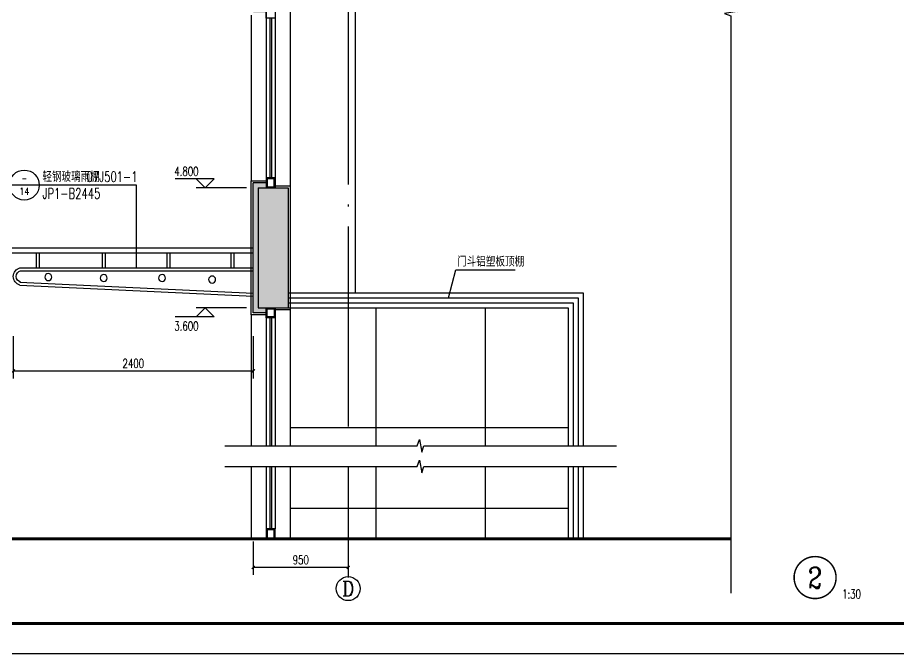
# Model space of a CAD drawing. Extents: x 63793 to 231107, y 20849 to 337643.
# Drawn here: x 143463 to 152272, y 47241 to 53604 of the extents above; entities that cross this region are included whole.
import ezdxf
from ezdxf.enums import TextEntityAlignment as Align

# ---------------------------------------------------------------- set-up
doc = ezdxf.new("R2010")
doc.units = 0
doc.header["$LTSCALE"] = 1000
doc.header["$MEASUREMENT"] = 0
doc.linetypes.add('CONTINOUS', pattern=[0])
doc.linetypes.add('DOTE', pattern=[2.42, 2, -0.2, 0.02, -0.2])
for name, color, linetype in [('A-ELEV-玻璃幕墙', 142, 'Continuous'), ('AXIS', 3, 'Continuous'), ('AXIS_TEXT', 7, 'Continuous'), ('DIM_ELEV', 3, 'Continuous'), ('DIM_IDEN', 3, 'Continuous'), ('DIM_LEAD', 3, 'Continuous'), ('DIM_SYMB', 3, 'Continuous'), ('DOTE', 1, 'DOTE'), ('PUB_DIM', 3, 'Continuous'), ('PUB_TEXT', 7, 'Continuous'), ('PUB_TITLE', 4, 'Continuous'), ('SURFACE', 6, 'Continuous'), ('WALL', 2, 'Continuous'), ('填充', 8, 'Continuous'), ('新块$0$WINDOW', 4, 'Continuous')]:
    doc.layers.add(name, color=color, linetype=linetype)
doc.styles.add('_HZTXT', font='txt.shx', dxfattribs={"width": 0.7, "bigfont": 'HZTXT.shx'})
doc.styles.add('_TCH_AXIS', font='COMPLEX', dxfattribs={"bigfont": 'GBCBIG'})
doc.styles.add('_TCH_DIM', font='SIMPLEX', dxfattribs={"bigfont": 'GBCBIG'})
doc.styles.add('_TCH_DIM_T3', font='SIMPLEX', dxfattribs={"width": 0.705882, "bigfont": 'GBCBIG'})
doc.styles.add('_TCH_LABEL', font='COMPLEX', dxfattribs={"bigfont": 'GBCBIG'})
doc.styles.add('COMPLEX', font='COMPLEX')
doc.dimstyles.new('_TCH_ARCH&&30', dxfattribs={"dimtxt": 89.25, "dimasz": 30, "dimexe": 75, "dimexo": 90, "dimgap": 30, "dimtad": 1, "dimdec": 0, "dimzin": 0, "dimdsep": 46, "dimtxsty": '_TCH_DIM_T3', "dimblk": 'ARCHTICK', "dimcen": 0.09, "dimclrt": 7, "dimazin": 2, "dimtfac": 1, "dimtdec": 0, "dimtix": 1, "dimtmove": 2, "dimatfit": 3, "dimldrblk": 'ARCHTICK', "dimfxl": 0, "dimtolj": 1, "dimtzin": 0, "dimarcsym": 0})

# ---------------------------------------------------------------- blocks, each defined once
blk = doc.blocks.new('ddd')
at = {"layer": 'A-ELEV-玻璃幕墙'}
for p, q in [((219057.9, -84048.2), (216537.9, -84048.2)), ((219057.9, -84098.2), (216537.9, -84098.2)), ((216728.2, -84248.2), (216728.2, -84098.2)), ((216758.2, -84248.2), (216758.2, -84098.2)), ((217369.7, -84248.2), (217369.7, -84098.2)), ((217399.7, -84248.2), (217399.7, -84098.2)), ((218015.7, -84248.2), (218015.7, -84098.2)), ((218045.7, -84248.2), (218045.7, -84098.2)), ((218674.9, -84248.2), (218674.9, -84098.2)), ((218704.9, -84248.2), (218704.9, -84098.2)), ((219057.9, -84098.2), (219057.9, -84048.2)), ((218871.9, -84248.2), (216537.9, -84248.2)), ((218871.9, -84278.2), (216537.9, -84278.2)), ((218871.1, -84389.4), (216537.9, -84499.8)), ((218871.9, -84419.4), (216537.9, -84529.9))]:
    blk.add_line(p, q, dxfattribs=at)
for centre in [(218588.1, -84340.5), (216949.2, -84364.7), (217450.3, -84350.2), (218033.8, -84350.2)]:
    blk.add_circle(centre, 35, dxfattribs=at)
for radius in [58.4, 88.4]:
    blk.add_arc((218849.9, -84333.8), radius, 284.42977, 75.57023, dxfattribs=at)
blk = doc.blocks.new('_ArchTick')
at = {"color": 0, "linetype": 'ByBlock', "const_width": 0.4}
blk.add_lwpolyline([(-0.5, -0.5), (0.5, 0.5)], dxfattribs=at)
blk = doc.blocks.new('*D371')
at = {"layer": 'AXIS', "color": 0, "lineweight": -2, "transparency": 16777216}
for p, q in [((145819.6, 48360.6), (145819.6, 48027.5)), ((146769.6, 48360.6), (146769.6, 48027.5)), ((145819.6, 48102.5), (146769.6, 48102.5))]:
    blk.add_line(p, q, dxfattribs=at)
at = {"layer": 'Defpoints', "color": 0, "transparency": 16777216}
for p in [(145819.6, 48450.6), (146769.6, 48450.6), (146769.6, 48102.5)]:
    blk.add_point(p, dxfattribs=at)
at = {"layer": 'AXIS', "color": 0, "lineweight": -2, "transparency": 16777216, "xscale": 30, "yscale": 30, "zscale": 30, "rotation": 180}
blk.add_blockref('_ArchTick', (145819.6, 48102.5), dxfattribs=at)
at = {"layer": 'AXIS', "color": 0, "lineweight": -2, "transparency": 16777216, "xscale": 30, "yscale": 30, "zscale": 30}
blk.add_blockref('_ArchTick', (146769.6, 48102.5), dxfattribs=at)
at = {"layer": 'AXIS', "color": 7, "transparency": 16777216, "insert": (146294.6, 48177.2), "char_height": 89.25, "attachment_point": 5, "style": '_TCH_DIM_T3'}
blk.add_mtext('\\A1;950', dxfattribs=at)
blk = doc.blocks.new('*D372')
at = {"layer": 'Defpoints', "color": 0, "transparency": 16777216}
for p in [(143419.6, 50506.6), (145819.6, 50506.6), (145819.6, 50068.2)]:
    blk.add_point(p, dxfattribs=at)
at = {"layer": 'PUB_DIM', "color": 0, "lineweight": -2, "transparency": 16777216}
for p, q in [((143419.6, 50416.6), (143419.6, 49993.2)), ((145819.6, 50416.6), (145819.6, 49993.2)), ((143419.6, 50068.2), (145819.6, 50068.2))]:
    blk.add_line(p, q, dxfattribs=at)
at = {"layer": 'PUB_DIM', "color": 0, "lineweight": -2, "transparency": 16777216, "xscale": 30, "yscale": 30, "zscale": 30, "rotation": 180}
blk.add_blockref('_ArchTick', (143419.6, 50068.2), dxfattribs=at)
at = {"layer": 'PUB_DIM', "color": 0, "lineweight": -2, "transparency": 16777216, "xscale": 30, "yscale": 30, "zscale": 30}
blk.add_blockref('_ArchTick', (145819.6, 50068.2), dxfattribs=at)
at = {"layer": 'PUB_DIM', "color": 7, "transparency": 16777216, "insert": (144619.6, 50142.9), "char_height": 89.25, "attachment_point": 5, "style": '_TCH_DIM_T3'}
blk.add_mtext('\\A1;2400', dxfattribs=at)
blk = doc.blocks.new('_AXISO')
blk.add_circle((0, 0), 0.5)
at = {"layer": 'AXIS_TEXT', "style": 'COMPLEX', "width": 1.041667}
blk.add_attdef('A', text='', height=0.56, dxfattribs=at).set_placement((-0.25, -0.28), (0.25, -0.28), align=Align.FIT)

msp = doc.modelspace()

# ---------------------------------------------------------------- hatches: boundary and pattern name
at = {"layer": '填充'}
h = msp.add_hatch(dxfattribs=at)
h.set_pattern_fill('钢筋混凝土', color=256, scale=30, style=0)
h.set_pattern_definition([(45, (-55094.36, 196788.39), (-53.033009, 53.033009), []), (50, (-55094.36, 196788.39), (215.17805, -18.82564), [22.5, -247.5]), (355, (-55094.36, 196788.4), (-41.6254, 225.65764), [18, -198]), (100.4514, (-55076.43, 196786.82), (173.55281, 206.83186), [19.12206, -210.34263]), (46.1842, (-55094.36, 196848.4), (320.17231, -49.6557), [33.75, -371.25]), (96.6356, (-55067.68, 196844.25), (280.3988, 292.23536), [28.6831, -315.5139]), (351.1842, (-55094.36, 196848.4), (280.3986, 292.2356), [27, -297]), (21, (-55064.36, 196833.39), (179.07212, -120.78567), [22.5, -247.5]), (326, (-55064.36, 196833.4), (72.9946, 217.54501), [18, -198]), (71.4514, (-55049.44, 196823.32), (252.06679, 96.75915), [19.12206, -210.34263]), (37.5, (-55094.36, 196788.39), (3.647957, 99.868156), [0, -195.6, 0, -201, 0, -198.75]), (7.5, (-55094.36, 196788.39), (78.92086, 118.323514), [0, -114.6, 0, -191.1, 0, -75.75]), (327.5, (-55161.26, 196788.39), (160.14673, -6.766462), [0, -75, 0, -234, 0, -310.5]), (317.5, (-55191.26, 196788.39), (174.95585, 30.031495), [0, -97.5, 0, -155.4, 0, -220.5])])
h.paths.add_polyline_path([(146819.6, 57137.5), (146769.6, 57115.5), (146769.6, 55892.7), (146819.6, 55892.7)], flags=17)
h.paths.add_polyline_path([(146769.6, 57115.5), (146719.6, 57093.5), (146719.6, 55892.7), (146769.6, 55892.7)], flags=17)
h.paths.add_polyline_path([(146569.6, 55892.7), (146419.6, 55892.7), (146419.6, 55148.9), (146569.6, 55148.9)])
h.paths.add_polyline_path([(146169.6, 51898.9), (145869.6, 51898.9), (145869.6, 50698.9), (146169.6, 50698.9), (146169.6, 50698.9)])
h.paths.add_polyline_path([(150144.6, 58478.9), (150597.6, 58478.9), (150597.6, 58598.9), (149944.6, 58598.9), (149944.6, 58998.9), (149844.6, 58998.9), (149844.6, 58899.5), (149876.7, 58899.5), (149876.7, 58888.9), (149844.6, 58888.9), (149844.6, 58598.9), (145275.3, 56589.4), (145206.9, 56745), (145185.9, 56735.8), (145194.9, 56717.7), (145189.1, 56714.8), (145179.9, 56733.2), (145069.6, 56684.7), (145069.6, 56498.9), (145069.6, 56198.9), (144369.6, 56198.9), (144369.6, 56498.9), (144269.6, 56498.9), (144269.6, 56098.9), (145369.6, 56098.9), (145369.6, 56499.8), (146419.6, 56961.6), (146419.6, 55892.7), (146719.6, 55892.7), (146719.6, 57093.5), (149844.6, 58467.9), (149844.6, 57998.9), (150144.6, 57998.9)])
h.paths.add_polyline_path([(146466.1, 56438.8), (146673.1, 56438.8), (146673.1, 56303.8), (146466.1, 56303.8)], flags=24)
h.paths.add_polyline_path([(145916.1, 54309.3), (146123.1, 54309.3), (146123.1, 54174.3), (145916.1, 54174.3)], flags=24)
h.paths.add_polyline_path([(146569.6, 54748.9), (146569.6, 55148.9), (146419.6, 55148.9), (146419.6, 54848.9), (145869.6, 54848.9), (145869.6, 53698.9), (146169.6, 53698.9), (146169.6, 54748.9)])
at = {"layer": '填充', "linetype": 'CONTINOUS'}
h = msp.add_hatch(dxfattribs=at)
h.set_pattern_fill('HONEY', color=256, scale=15, style=0)
h.set_pattern_definition([(0, (-55094.361, 196788.39), (35.71875, 20.622225), [23.8125, -47.625]), (120, (-55094.361, 196788.39), (-35.7187457, 20.6222324), [23.8125, -47.625]), (60, (-55094.361, 196788.39), (4.3e-06, 41.2444574), [-47.625, 23.8125])])
h.paths.add_polyline_path([(145869.6, 51898.9), (145949.6, 51898.9), (145949.6, 51948.9), (145819.6, 51948.9), (145819.6, 50648.9), (145949.6, 50648.9), (145949.6, 50698.9), (145869.6, 50698.9)])
h.paths.add_polyline_path([(146419.6, 56961.6), (146369.6, 56939.6), (146369.6, 54898.9), (145819.6, 54898.9), (145819.6, 53648.9), (145949.6, 53648.9), (145949.6, 53698.9), (145869.6, 53698.9), (145869.6, 54848.9), (146419.6, 54848.9), (146419.6, 55148.9)])
h.paths.add_polyline_path([(149844.6, 58620.8), (149844.6, 58784.7), (148177.2, 58051.4), (148198.4, 57896.8)])
h.paths.add_polyline_path([(145206.8, 56745), (145273.9, 56610.7), (148198.4, 57896.8), (148177.2, 58051.4)])

# ---------------------------------------------------------------- linework, layer by layer
msp.add_line((146839.6, 55872.7), (146839.6, 50848.9))
at = {"color": 4}
for p, q in [((145819.6, 50648.9), (145819.6, 51948.9)), ((145949.6, 51948.9), (145819.6, 51948.9)), ((145949.6, 50648.9), (145819.6, 50648.9))]:
    msp.add_line(p, q, dxfattribs=at)
at = {"const_width": 30}
msp.add_lwpolyline([(150597.6, 48387.1), (141307.2, 48387.1)], dxfattribs=at)
at = {"layer": 'AXIS'}
msp.add_line((146769.6, 48629.8), (146769.6, 48009.3), dxfattribs=at)
at = {"layer": 'DIM_ELEV'}
for p, q in [((145427.5, 51988.9), (145038.7, 51988.9)), ((145337.5, 51898.9), (145247.5, 51988.9)), ((145337.5, 51898.9), (145427.5, 51988.9)), ((143679.4, 51928.2), (143379.4, 51928.2)), ((144652.6, 51928.2), (143679.4, 51928.2)), ((144652.6, 51098.9), (144652.6, 51928.2)), ((145753.2, 51898.9), (145247.5, 51898.9)), ((145337.5, 50698.9), (145247.5, 50608.9)), ((145753.2, 50698.9), (145247.5, 50698.9)), ((145337.5, 50698.9), (145427.5, 50608.9)), ((145427.5, 50608.9), (145038.7, 50608.9))]:
    msp.add_line(p, q, dxfattribs=at)
for centre, radius in [((143529.4, 51928.2), 150), ((144652.6, 51098.9), 0)]:
    msp.add_circle(centre, radius, dxfattribs=at)
at = {"layer": 'DIM_IDEN', "const_width": 15}
msp.add_lwpolyline([(151649.1, 48000, 1), (151229.1, 48000, 1)], format="xyb", close=True, dxfattribs=at)
at = {"layer": 'DIM_LEAD'}
for p, q in [((147771.3, 50798.9), (147845.6, 51081.2)), ((147845.6, 51081.2), (147845.6, 51081.2)), ((147845.6, 51081.2), (148439.5, 51081.2))]:
    msp.add_line(p, q, dxfattribs=at)
at = {"layer": 'DIM_SYMB'}
for points in [[(150597.6, 59466.5), (150597.6, 53689.5), (150660.6, 53666.6), (150534.6, 53644.3), (150597.6, 53622), (150597.6, 47844.9)], [(145534.5, 49319.2), (147459.2, 49319.2), (147482.1, 49382.2), (147504.3, 49256.2), (147526.7, 49319.2), (149451.4, 49319.2)], [(145534.5, 49111.2), (147459.2, 49111.2), (147482.1, 49174.2), (147504.3, 49048.2), (147526.7, 49111.2), (149451.4, 49111.2)]]:
    msp.add_lwpolyline(points, dxfattribs=at)
at = {"layer": 'DOTE', "linetype": 'DOTE'}
for p, q in [((146769.6, 58772.8), (146769.6, 49319.2)), ((146769.6, 49111.2), (146769.6, 48001.9))]:
    msp.add_line(p, q, dxfattribs=at)
at = {"layer": 'PUB_TITLE'}
msp.add_lwpolyline([(139054.7, 47241.1), (165814.7, 47241.1), (165814.7, 59841.1), (139054.7, 59841.1)], close=True, dxfattribs=at)
at = {"layer": 'PUB_TITLE', "const_width": 30}
msp.add_lwpolyline([(139804.7, 47541.1), (165514.7, 47541.1), (165514.7, 59541.1), (139804.7, 59541.1)], close=True, dxfattribs=at)
at = {"layer": 'SURFACE'}
for points in [[(145949.6, 50628.9), (145799.6, 50628.9), (145799.6, 51968.9), (145949.6, 51968.9)], [(146039.6, 51918.9), (146189.6, 51918.9), (146189.6, 50678.9), (146039.6, 50678.9)]]:
    msp.add_lwpolyline(points, dxfattribs=at)
at = {"layer": 'WALL'}
for p, q in [((145869.6, 51898.9), (145869.6, 50698.9)), ((145869.6, 51898.9), (146169.6, 51898.9)), ((146169.6, 51898.9), (146169.6, 50698.9)), ((145869.6, 50698.9), (146169.6, 50698.9))]:
    msp.add_line(p, q, dxfattribs=at)
at = {"layer": '新块$0$WINDOW'}
for p, q in [((145949.6, 53698.9), (145949.6, 51898.9)), ((146039.6, 53698.9), (146039.6, 51898.9)), ((146189.6, 53678.9), (146189.6, 51898.9)), ((145799.6, 53628.9), (145799.6, 51968.9)), ((145985.6, 53598.9), (145985.6, 51998.9)), ((146003.6, 53598.9), (146003.6, 51998.9)), ((145949.6, 50698.9), (145949.6, 49319.2)), ((146039.6, 50698.9), (146039.6, 49319.2)), ((146189.6, 50678.9), (146189.6, 49319.2)), ((147047.5, 49319.2), (147047.5, 50698.9)), ((148141.6, 49319.2), (148141.6, 50698.9)), ((145799.6, 50628.9), (145799.6, 49319.2)), ((145985.6, 50598.9), (145985.6, 49319.2)), ((146003.6, 50598.9), (146003.6, 49319.2)), ((148969.6, 49498.9), (146189.6, 49498.9)), ((145799.6, 49111.2), (145799.6, 48387.1)), ((145949.6, 49111.2), (145949.6, 48487.1)), ((145985.6, 49111.2), (145985.6, 48487.1)), ((146003.6, 49111.2), (146003.6, 48487.1)), ((146039.6, 49111.2), (146039.6, 48487.1)), ((146189.6, 49111.2), (146189.6, 48387.1)), ((147047.5, 48387.1), (147047.5, 49111.2)), ((148141.6, 48387.1), (148141.6, 49111.2)), ((148969.6, 48691.5), (146189.6, 48691.5))]:
    msp.add_line(p, q, dxfattribs=at)
for points in [[(145949.6, 53698.9), (146039.6, 53698.9), (146039.6, 53598.9), (145949.6, 53598.9)], [(145949.6, 51898.9), (146039.6, 51898.9), (146039.6, 51998.9), (145949.6, 51998.9)], [(145959.6, 51908.9), (146029.6, 51908.9), (146029.6, 51988.9), (145959.6, 51988.9)], [(145949.6, 50698.9), (146039.6, 50698.9), (146039.6, 50598.9), (145949.6, 50598.9)], [(145959.6, 50688.9), (146029.6, 50688.9), (146029.6, 50608.9), (145959.6, 50608.9)], [(145949.6, 48387.1), (146039.6, 48387.1), (146039.6, 48487.1), (145949.6, 48487.1)], [(145959.6, 48397.1), (146029.6, 48397.1), (146029.6, 48477.1), (145959.6, 48477.1)]]:
    msp.add_lwpolyline(points, close=True, dxfattribs=at)
for points in [[(146169.6, 50848.9), (149119.6, 50848.9), (149119.6, 49319.2)], [(146169.6, 50798.9), (149069.6, 50798.9), (149069.6, 49319.2)], [(146169.6, 50748.9), (149019.6, 50748.9), (149019.6, 49319.2)], [(146169.6, 50698.9), (148969.6, 50698.9), (148969.6, 49319.2)], [(148969.6, 49111.2), (148969.6, 48387.1)], [(149019.6, 49111.2), (149019.6, 48387.1)], [(149069.6, 49111.2), (149069.6, 48387.1)], [(149119.6, 49111.2), (149119.6, 48387.1)]]:
    msp.add_lwpolyline(points, dxfattribs=at)

# ---------------------------------------------------------------- block references
at = {"xscale": -1}
msp.add_blockref('ddd', (362357.5, 135347.1), dxfattribs=at)
at = {"layer": 'AXIS'}
ref = msp.add_blockref('_AXISO', (146769.6, 47889.3), dxfattribs=dict(at, xscale=240, yscale=240, zscale=240))
ref.add_attrib('A', 'D', dxfattribs={"layer": 'AXIS_TEXT', "height": 149.2, "style": '_TCH_AXIS'}).set_placement((146709.2, 47814.7), (146830, 47814.7), align=Align.FIT)

# ---------------------------------------------------------------- texts
at = {"layer": 'PUB_TEXT'}
for s, height, style, width, p in [('轻钢玻璃雨棚', 105, '_HZTXT', 0.7, (143710.9, 51959.7)), ('4.800', 89.25, '_TCH_DIM', 0.705882, (145029.7, 52020.4)), ('07J501-1', 105, '_HZTXT', 0.7, (144151.9, 51959.7)), ('JP1-B2445', 105, '_HZTXT', 0.7, (143710.9, 51791.7)), ('3.600', 89.25, '_TCH_DIM', 0.705882, (145029.7, 50472.4)), ('1:30', 89.25, '_TCH_LABEL', 0.705882, (151709.1, 47790))]:
    msp.add_text(s, height=height, dxfattribs=dict(at, style=style, width=width)).set_placement(p)
at = {"layer": 'PUB_TEXT', "style": '_TCH_DIM', "width": 0.777778}
msp.add_text('-', height=78.3, dxfattribs=at).set_placement((143503.3, 51956), (143555.5, 51956), align=Align.FIT)
at = {"layer": 'PUB_TEXT'}
for s, height, style, p, p2 in [('14', 67.94, '_TCH_DIM', (143479.3, 51830.9), (143579.6, 51830.9)), ('2', 209.7, '_TCH_LABEL', (151369.2, 47895.2), (151509, 47895.2))]:
    msp.add_text(s, height=height, dxfattribs=dict(at, style=style)).set_placement(p, p2, align=Align.FIT)
at = {"layer": 'PUB_TEXT', "style": '_TCH_DIM'}
msp.add_text('门斗铝塑板顶棚', height=101.28, dxfattribs=at).set_placement((147857.1, 51112.7))

# ---------------------------------------------------------------- dimensions: what is measured, and where the dimension line sits
at = {"layer": 'AXIS'}
dim = msp.add_aligned_dim(p1=(145819.6, 48450.6), p2=(146769.6, 48450.6), distance=-348.1, text='950', dimstyle='_TCH_ARCH&&30', dxfattribs=at)
dim.commit()
dim.dimension.update_dxf_attribs({"geometry": '*D371', "text_midpoint": (146294.6, 48177.2)})
at = {"layer": 'PUB_DIM'}
dim = msp.add_aligned_dim(p1=(143419.6, 50506.6), p2=(145819.6, 50506.6), distance=-438.4, text='2400', dimstyle='_TCH_ARCH&&30', dxfattribs=at)
dim.commit()
dim.dimension.update_dxf_attribs({"geometry": '*D372', "text_midpoint": (144619.6, 50142.9)})

doc.saveas('drawing.dxf')
